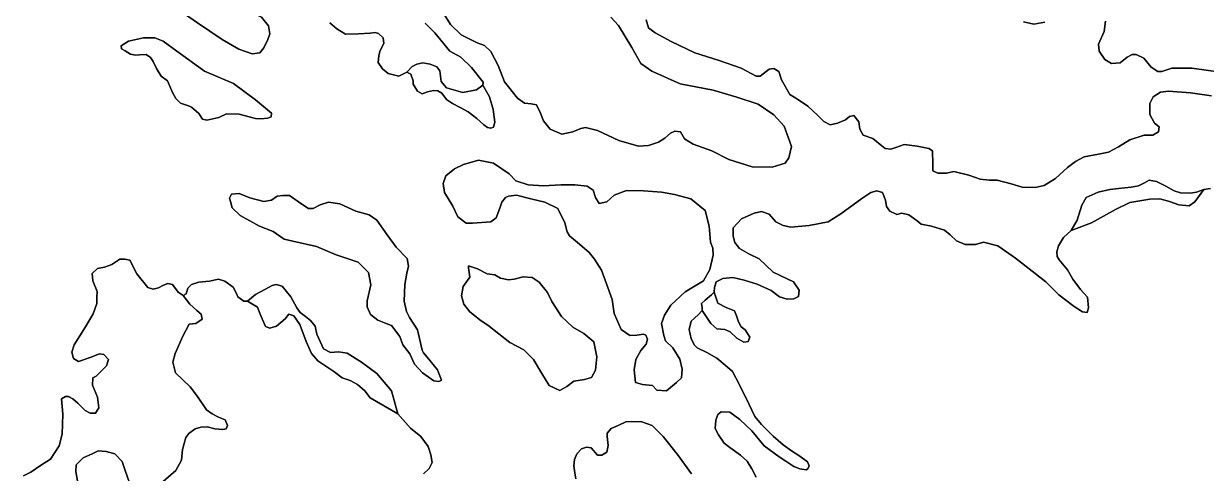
# Model space of a CAD drawing. Header units: inches. Extents: x 288635 to 1232953, y 676945 to 1655780.
# Drawn here: x 515355 to 542189, y 727833 to 738038 of the extents above; entities that cross this region are included whole.
import ezdxf

# ---------------------------------------------------------------- set-up
doc = ezdxf.new("R2010")
doc.units = ezdxf.units.IN
doc.header["$MEASUREMENT"] = 0

msp = doc.modelspace()

# ---------------------------------------------------------------- linework, layer by layer
at = {"color": 1}
for points in [[(520237.6206, 737457.044), (520537.3412, 737355.4438), (520715.1416, 737375.7639), (520801.5017, 737492.6041), (520898.0219, 737675.4845), (520938.662, 737807.5647), (520908.1819, 737985.3651), (520750.7016, 738183.4855), (520491.6211, 738315.5657), (520405.2609, 738483.2061), (520354.4608, 738716.8865), (520288.4207, 738899.7669), (520166.5005, 739036.9272), (519978.5401, 739128.3674), (519775.3397, 739143.6074), (519638.1794, 739067.4073), (519460.379, 738920.087), (519287.6587, 738889.6069), (519064.1383, 738884.5269), (518952.378, 738808.3267), (518612.0173, 738534.0062), (519297.8187, 738056.4852), (519856.6198, 737680.5645), (520237.6206, 737457.044)], [(520715.1416, 737375.7639), (520537.3412, 737355.4438), (520237.6206, 737457.044), (519856.6198, 737680.5645), (519297.8187, 738056.4852), (518612.0173, 738534.0062), (518952.378, 738808.3267), (519064.1383, 738884.5269), (519287.6587, 738889.6069), (519460.379, 738920.087), (519638.1794, 739067.4073), (519775.3397, 739143.6074), (519978.5401, 739128.3674), (520166.5005, 739036.9272), (520288.4207, 738899.7669), (520354.4608, 738716.8865), (520405.2609, 738483.2061), (520491.6211, 738315.5657), (520750.7016, 738183.4855), (520908.1819, 737985.3651), (520938.662, 737807.5647), (520898.0219, 737675.4845), (520801.5017, 737492.6041), (520715.1416, 737375.7639)], [(519412.7539, 735869.5409), (519509.2741, 735844.1408), (519783.5947, 735910.1809), (519956.315, 735991.4611), (520245.8756, 735986.3811), (520611.6363, 735884.7809), (520738.6366, 735879.7009), (520896.1169, 735894.9409), (520967.2371, 735925.421), (520977.3971, 736006.7011), (520616.7164, 736311.5017), (520113.7954, 736677.2625), (519458.474, 736956.663), (518833.6328, 737413.8639), (518518.6722, 737637.3844), (518330.7118, 737718.6646), (518071.6313, 737718.6646), (517736.3506, 737642.4644), (517563.6302, 737535.7842), (517573.7903, 737469.7441), (517660.1504, 737418.944), (517776.9907, 737342.7438), (517888.7509, 737322.4238), (517980.1911, 737332.5838), (518132.5914, 737337.6638), (518229.1116, 737271.6237), (518295.1517, 737175.1035), (518366.2719, 737022.7032), (518472.9521, 736844.9028), (518615.1924, 736738.2226), (518732.0326, 736474.0621), (518808.2327, 736341.9818), (518909.8329, 736230.2216), (519092.7133, 736174.3415), (519163.8335, 736138.7814), (519331.4738, 735996.5411), (519412.7539, 735869.5409)], [(518833.6328, 737413.8639), (519458.474, 736956.663), (520113.7954, 736677.2625), (520616.7164, 736311.5017), (520977.3971, 736006.7011), (520967.2371, 735925.421), (520896.1169, 735894.9409), (520738.6366, 735879.7009), (520611.6363, 735884.7809), (520245.8756, 735986.3811), (519956.315, 735991.4611), (519783.5947, 735910.1809), (519509.2741, 735844.1408), (519412.7539, 735869.5409), (519331.4738, 735996.5411), (519163.8335, 736138.7814), (519092.7133, 736174.3415), (518909.8329, 736230.2216), (518808.2327, 736341.9818), (518732.0326, 736474.0621), (518615.1924, 736738.2226), (518472.9521, 736844.9028), (518366.2719, 737022.7032), (518295.1517, 737175.1035), (518229.1116, 737271.6237), (518132.5914, 737337.6638), (517980.1911, 737332.5838), (517888.7509, 737322.4238), (517776.9907, 737342.7438), (517660.1504, 737418.944), (517573.7903, 737469.7441), (517563.6302, 737535.7842), (517736.3506, 737642.4644), (518071.6313, 737718.6646), (518330.7118, 737718.6646), (518518.6722, 737637.3844), (518833.6328, 737413.8639)], [(524945.9362, 736582.7416), (525316.7769, 736476.0614), (525631.7375, 736537.0215), (525773.9778, 736643.7017), (525921.2981, 736374.4612), (526007.6583, 736089.9806), (526048.2984, 735805.5), (526012.7383, 735688.6598), (525956.8582, 735668.3397), (525875.578, 735683.5798), (525794.2979, 735739.4599), (525636.8175, 735881.7002), (525443.7772, 736034.1005), (525255.8168, 736135.7007), (525083.0964, 736222.0608), (524951.0162, 736313.501), (524844.336, 736460.8213), (524752.8958, 736516.7014), (524656.3756, 736521.7814), (524514.1353, 736491.3014), (524397.2951, 736445.5813), (524290.6149, 736506.5414), (524194.0947, 736664.0217), (524189.0147, 736740.2219), (524139.2051, 736889.6506), (524046.7744, 736933.2623), (524168.6946, 737065.3425), (524275.3748, 737116.1426), (524412.5351, 737146.6227), (524575.0954, 737121.2226), (524727.4957, 737060.2625), (524798.6159, 736968.8223), (524829.0959, 736724.9819), (524945.9362, 736582.7416)], [(528136.7357, 734346.6379), (527857.3351, 734382.198), (527542.3745, 734377.118), (527146.1337, 734356.798), (526800.693, 734377.118), (526521.2925, 734473.6382), (526373.9722, 734631.1185), (526013.2914, 734869.879), (525678.0108, 734940.9991), (525337.6501, 734844.4789), (525129.3697, 734742.8787), (524931.2493, 734585.3984), (524875.3692, 734412.6781), (524905.8492, 734209.4777), (525093.8096, 733894.517), (525205.5698, 733655.7566), (525398.6102, 733513.5163), (525535.7705, 733513.5163), (525952.3313, 733543.9963), (526079.3316, 733630.3565), (526160.6117, 733853.8769), (526206.3318, 733985.9572), (526287.612, 734092.6374), (526353.6521, 734123.1175), (526536.5325, 734148.5175), (526861.6531, 734062.1574), (527176.6138, 733985.9572), (527476.3344, 733843.7169), (527633.8147, 733518.5963), (527684.6148, 733310.3159), (527740.4949, 733223.9557), (527969.0953, 733035.9953), (528187.5358, 732842.9549), (528304.376, 732690.5546), (528461.8563, 732441.6341), (528578.6966, 732131.7535), (528705.6968, 731776.1528), (528751.4169, 731461.1922), (528913.9772, 731095.4314), (529107.0176, 730958.2712), (529264.4979, 730968.4312), (529416.8982, 730988.7512), (529472.7784, 730968.4312), (529508.3384, 730876.991), (529477.8584, 730765.2308), (529355.9381, 730617.9105), (529244.1779, 730419.7901), (529208.6178, 730181.0296), (529239.0979, 729891.469), (529396.5782, 729845.7489), (529625.1787, 729825.4289), (529721.6989, 729718.7487), (529940.1393, 729708.5887), (530168.7397, 729891.469), (530280.5, 729998.1492), (530295.74, 730196.2696), (530244.9399, 730424.8701), (530087.4596, 730683.9506), (529919.8193, 730841.4309), (529879.1792, 730958.2712), (529828.3791, 731232.5917), (529894.4192, 731420.5521), (530041.7395, 731649.1525), (530366.8601, 731948.8731), (530783.421, 732202.8736), (530920.5813, 732461.9542), (531001.8614, 732781.9948), (530991.7014, 732944.5551), (530940.9013, 733076.6354), (530910.4212, 733442.3961), (530813.901, 733797.9968), (530488.7804, 734062.1574), (530123.0197, 734158.6776), (529828.3791, 734214.5577), (529421.9783, 734245.0377), (529030.8175, 734250.1177), (528751.4169, 734143.4375), (528583.7766, 733991.0372), (528411.0562, 733955.4772), (528329.7761, 734092.6374), (528273.896, 734255.1978), (528136.7357, 734346.6379)], [(526800.693, 734377.118), (527146.1337, 734356.798), (527542.3745, 734377.118), (527857.3351, 734382.198), (528136.7357, 734346.6379), (528273.896, 734255.1978), (528329.7761, 734092.6374), (528411.0562, 733955.4772), (528583.7766, 733991.0372), (528751.4169, 734143.4375), (529030.8175, 734250.1177), (529421.9783, 734245.0377), (529828.3791, 734214.5577), (530123.0197, 734158.6776), (530488.7804, 734062.1574), (530813.901, 733797.9968), (530910.4212, 733442.3961), (530940.9013, 733076.6354), (530991.7014, 732944.5551), (531001.8614, 732781.9948), (530920.5813, 732461.9542), (530783.421, 732202.8736), (530366.8601, 731948.8731), (530041.7395, 731649.1525), (529894.4192, 731420.5521), (529828.3791, 731232.5917), (529879.1792, 730958.2712), (529919.8193, 730841.4309), (530087.4596, 730683.9506), (530244.9399, 730424.8701), (530295.74, 730196.2696), (530280.5, 729998.1492), (530168.7397, 729891.469), (529940.1393, 729708.5887), (529721.6989, 729718.7487), (529625.1787, 729825.4289), (529396.5782, 729845.7489), (529239.0979, 729891.469), (529208.6178, 730181.0296), (529244.1779, 730419.7901), (529355.9381, 730617.9105), (529477.8584, 730765.2308), (529508.3384, 730876.991), (529472.7784, 730968.4312), (529416.8982, 730988.7512), (529264.4979, 730968.4312), (529107.0176, 730958.2712), (528913.9772, 731095.4314), (528751.4169, 731461.1922), (528705.6968, 731776.1528), (528578.6966, 732131.7535), (528461.8563, 732441.6341), (528304.376, 732690.5546), (528187.5358, 732842.9549), (527969.0953, 733035.9953), (527740.4949, 733223.9557), (527684.6148, 733310.3159), (527633.8147, 733518.5963), (527476.3344, 733843.7169), (527176.6138, 733985.9572), (526861.6531, 734062.1574), (526536.5325, 734148.5175), (526353.6521, 734123.1175), (526287.612, 734092.6374), (526206.3318, 733985.9572), (526160.6117, 733853.8769), (526079.3316, 733630.3565), (525952.3313, 733543.9963), (525535.7705, 733513.5163), (525398.6102, 733513.5163), (525205.5698, 733655.7566), (525093.8096, 733894.517), (524905.8492, 734209.4777), (524875.3692, 734412.6781), (524931.2493, 734585.3984), (525129.3697, 734742.8787), (525337.6501, 734844.4789), (525678.0108, 734940.9991), (526013.2914, 734869.879), (526373.9722, 734631.1185), (526521.2925, 734473.6382), (526800.693, 734377.118)], [(541601.387, 734199.9709), (541825.7541, 734187.2708), (541964.6677, 734213.7306), (542130.5547, 734271.9377), (541929.2118, 733994.7), (541802.2115, 733903.2598), (541563.451, 733928.6598), (541355.1706, 733999.78), (541131.6502, 734060.7401), (540908.1297, 734055.6601), (540450.9288, 733979.46), (540130.8882, 733821.9796), (539582.2471, 733517.179), (539124.882, 733340.6025), (539256.1156, 733577.6696), (539361.9491, 733916.337), (539459.316, 734089.904), (539734.4832, 734212.6709), (540001.1838, 734276.171), (540195.9175, 734293.1044), (540483.7847, 734326.9711), (540648.885, 734360.8378), (540724.5262, 734397.5123), (540788.5853, 734428.5713), (540890.1855, 734487.8381), (541055.2859, 734453.9714), (541271.1863, 734348.1378), (541457.4533, 734246.5376), (541601.387, 734199.9709)], [(524085.9541, 732535.4173), (524055.474, 732708.1376), (523806.5535, 732962.1382), (523603.3531, 733246.6187), (523369.6726, 733581.8994), (523196.9523, 733698.7396), (522892.1517, 733780.0198), (522526.391, 733947.6601), (522272.3904, 733988.3002), (522084.4301, 733927.3401), (521921.8697, 733846.0599), (521815.1895, 733840.9799), (521667.8692, 733937.5001), (521388.4687, 734135.6205), (521236.0684, 734135.6205), (521109.0681, 734125.4605), (520976.9879, 734028.9403), (520804.2675, 733998.4602), (520489.3069, 734084.8204), (520245.4664, 734186.4206), (520072.746, 734166.1006), (520021.9459, 734074.6604), (520047.346, 734003.5402), (520082.9061, 733861.2999), (520265.7864, 733683.4996), (520707.7473, 733439.6591), (521017.6279, 733317.7389), (521266.5484, 733150.0985), (521459.5888, 733099.2984), (521998.0699, 732982.4582), (522445.1108, 732794.4978), (522942.9518, 732626.8575), (523176.6323, 732388.097), (523232.5124, 732108.6964), (523151.2322, 731748.0157), (523151.2322, 731610.8554), (523222.3523, 731438.1351), (523389.9927, 731311.1348), (523577.9531, 731229.8547), (523699.8733, 731184.1346), (523887.8337, 730935.2141), (523958.9538, 730752.3337), (524116.4341, 730544.0533), (524223.1143, 730310.3728), (524400.9147, 730117.3325), (524659.9952, 729934.4521), (524776.8355, 729914.1321), (524832.7156, 729949.6921), (524741.2754, 730183.3726), (524512.6749, 730472.9332), (524426.3148, 730564.3734), (524395.8347, 730630.4135), (524334.8746, 730894.574), (524289.1545, 731087.6144), (524106.2741, 731367.015), (524040.234, 731504.1752), (523989.4339, 731737.8557), (523999.5939, 732118.8565), (524050.394, 732377.937), (524085.9541, 732535.4173)], [(520489.3069, 734084.8204), (520804.2675, 733998.4602), (520976.9879, 734028.9403), (521109.0681, 734125.4605), (521236.0684, 734135.6205), (521388.4687, 734135.6205), (521667.8692, 733937.5001), (521815.1895, 733840.9799), (521921.8697, 733846.0599), (522084.4301, 733927.3401), (522272.3904, 733988.3002), (522526.391, 733947.6601), (522892.1517, 733780.0198), (523196.9523, 733698.7396), (523369.6726, 733581.8994), (523603.3531, 733246.6187), (523806.5535, 732962.1382), (524055.474, 732708.1376), (524085.9541, 732535.4173), (524050.394, 732377.937), (523999.5939, 732118.8565), (523989.4339, 731737.8557), (524040.234, 731504.1752), (524106.2741, 731367.015), (524289.1545, 731087.6144), (524334.8746, 730894.574), (524395.8347, 730630.4135), (524426.3148, 730564.3734), (524512.6749, 730472.9332), (524741.2754, 730183.3726), (524832.7156, 729949.6921), (524776.8355, 729914.1321), (524659.9952, 729934.4521), (524400.9147, 730117.3325), (524223.1143, 730310.3728), (524116.4341, 730544.0533), (523958.9538, 730752.3337), (523887.8337, 730935.2141), (523699.8733, 731184.1346), (523577.9531, 731229.8547), (523389.9927, 731311.1348), (523222.3523, 731438.1351), (523151.2322, 731610.8554), (523151.2322, 731748.0157), (523232.5124, 732108.6964), (523176.6323, 732388.097), (522942.9518, 732626.8575), (522445.1108, 732794.4978), (521998.0699, 732982.4582), (521459.5888, 733099.2984), (521266.5484, 733150.0985), (521017.6279, 733317.7389), (520707.7473, 733439.6591), (520265.7864, 733683.4996), (520082.9061, 733861.2999), (520047.346, 734003.5402), (520021.9459, 734074.6604), (520072.746, 734166.1006), (520245.4664, 734186.4206), (520489.3069, 734084.8204)], [(526177.1641, 732263.1988), (526354.9645, 732227.6387), (526481.9647, 732237.7987), (526685.1651, 732293.6788), (526893.4455, 732273.3588), (527050.9258, 732171.7586), (527243.9662, 731938.0781), (527335.4064, 731734.8777), (527558.9269, 731394.517), (527812.9274, 731150.6765), (528061.8479, 731008.4363), (528290.4483, 730815.3959), (528361.5685, 730480.1152), (528331.0884, 730175.3146), (528239.6482, 730007.6743), (528077.0879, 729961.9542), (527838.3274, 729926.3941), (527680.8471, 729804.4738), (527518.2868, 729713.0337), (527274.4463, 729824.7939), (527111.886, 730099.1144), (526923.9256, 730419.1551), (526700.4051, 730632.5155), (526385.4445, 730805.2359), (525887.6035, 731196.3966), (525732.1208, 731291.1159), (525481.2027, 731496.1172), (525344.0424, 731673.9176), (525288.1623, 731861.878), (525323.7224, 732075.2384), (525476.1227, 732283.5188), (525445.6426, 732496.8792), (525450.7226, 732542.5993), (525648.843, 732476.5592), (525872.3635, 732359.719), (526045.0838, 732339.3989), (526177.1641, 732263.1988)], [(528290.4483, 730815.3959), (528061.8479, 731008.4363), (527812.9274, 731150.6765), (527558.9269, 731394.517), (527335.4064, 731734.8777), (527243.9662, 731938.0781), (527050.9258, 732171.7586), (526893.4455, 732273.3588), (526685.1651, 732293.6788), (526481.9647, 732237.7987), (526354.9645, 732227.6387), (526177.1641, 732263.1988), (526045.0838, 732339.3989), (525872.3635, 732359.719), (525648.843, 732476.5592), (525450.7226, 732542.5993), (525445.6426, 732496.8792), (525476.1227, 732283.5188), (525323.7224, 732075.2384), (525288.1623, 731861.878), (525344.0424, 731673.9176), (525481.2027, 731496.1172), (525732.1208, 731291.1159), (525887.6035, 731196.3966), (526385.4445, 730805.2359), (526700.4051, 730632.5155), (526923.9256, 730419.1551), (527111.886, 730099.1144), (527274.4463, 729824.7939), (527518.2868, 729713.0337), (527680.8471, 729804.4738), (527838.3274, 729926.3941), (528077.0879, 729961.9542), (528239.6482, 730007.6743), (528331.0884, 730175.3146), (528361.5685, 730480.1152), (528290.4483, 730815.3959)], [(521631.2145, 731482.7585), (521749.1779, 731391.0092), (521859.815, 731304.9582), (521971.5752, 731172.8779), (522007.1353, 730989.9976), (522154.4556, 730659.7969), (522317.0159, 730578.5167), (522494.8163, 730588.6768), (522692.9367, 730563.2767), (523023.1373, 730354.9963), (523368.578, 730100.9958), (523703.8587, 729704.755), (523841.019, 729181.5139), (523215.7157, 729550.0075), (523095.0654, 729708.7578), (522929.9651, 729848.4581), (522764.8648, 729937.3583), (522580.7144, 730000.8584), (522390.214, 730140.5587), (522028.2633, 730388.2092), (521888.563, 730553.3095), (521761.5628, 730826.36), (521621.8625, 731213.7108), (521482.1622, 731410.5612), (521367.862, 731442.3113), (521285.3118, 731340.7111), (521094.8114, 731169.2607), (520942.4111, 731124.8106), (520840.8109, 731162.9107), (520720.1607, 731448.6613), (520663.0106, 731607.4116), (520436.0575, 731740.8231), (520613.8578, 731893.2234), (520827.2183, 732004.9836), (520989.7786, 732096.4238), (521087.6534, 732117.7598), (521219.7337, 732082.1997), (521417.8541, 731838.3593), (521549.9344, 731589.4388), (521631.2145, 731482.7585)], [(531789.5115, 730827.483), (531698.0713, 730812.243), (531535.511, 730903.6831), (531383.1107, 731040.8434), (531261.1904, 731096.7235), (531083.3901, 731111.9635), (530946.2298, 731233.8838), (530751.3319, 731528.7322), (530747.0986, 731587.999), (530734.3986, 731685.3658), (530814.832, 731765.7993), (530962.999, 731880.0996), (531018.0325, 731943.5997), (531103.7101, 731696.1647), (531291.6705, 731599.6445), (531484.7109, 731523.4444), (531530.431, 731406.6041), (531576.1511, 731274.5239), (531637.1112, 731157.6836), (531728.5514, 731086.5635), (531830.1516, 730924.0032), (531789.5115, 730827.483)]]:
    msp.add_lwpolyline(points, close=True, dxfattribs=at)
for points in [[(528674.3856, 738181.3384), (528852.186, 737993.3781), (529151.9066, 737495.5371), (529360.187, 737129.7763), (529609.1075, 736962.136), (530249.1888, 736672.5754), (531001.0303, 736525.2551), (531539.5113, 736372.8548), (532022.1123, 736210.2945), (532372.633, 735971.534), (532606.3135, 735712.4535), (532779.0338, 735250.1726), (532718.0737, 734991.0921), (532631.7135, 734874.2518), (532337.0729, 734782.8116), (531884.952, 734787.8917), (531356.631, 734955.532), (530970.5502, 735148.5724), (530548.9094, 735306.0527), (530345.709, 735422.8929), (530254.2688, 735580.3732), (530127.2685, 735600.6933), (530030.7483, 735549.8932), (529903.7481, 735438.133), (529761.5078, 735346.6928), (529532.9073, 735275.5726), (529304.3069, 735260.3326), (528862.346, 735387.3329), (528374.665, 735610.8533), (528100.3445, 735681.9734), (527998.7443, 735656.5734), (527815.8639, 735585.4532), (527561.8634, 735529.5731), (527297.7029, 735641.3334), (527150.3826, 735834.3737), (527079.2624, 736007.0941), (526992.9023, 736195.0545), (526865.902, 736220.4545), (526718.5817, 736235.6945), (526561.1014, 736347.4548), (526261.3808, 736718.2955), (526119.1405, 737089.1363), (525951.5002, 737409.1769), (525814.3399, 737541.2572), (525646.6996, 737602.2173), (525280.9388, 737785.0976), (525042.1783, 738018.7781), (524711.9777, 738536.9392)], [(524711.9777, 738536.9392), (525042.1783, 738018.7781), (525280.9388, 737785.0976), (525646.6996, 737602.2173), (525814.3399, 737541.2572), (525951.5002, 737409.1769), (526119.1405, 737089.1363), (526261.3808, 736718.2955), (526561.1014, 736347.4548), (526718.5817, 736235.6945), (526865.902, 736220.4545), (526992.9023, 736195.0545), (527079.2624, 736007.0941), (527150.3826, 735834.3737), (527297.7029, 735641.3334), (527561.8634, 735529.5731), (527815.8639, 735585.4532), (527998.7443, 735656.5734), (528100.3445, 735681.9734), (528374.665, 735610.8533), (528862.346, 735387.3329), (529304.3069, 735260.3326), (529532.9073, 735275.5726), (529761.5078, 735346.6928), (529903.7481, 735438.133), (530030.7483, 735549.8932), (530127.2685, 735600.6933), (530254.2688, 735580.3732), (530345.709, 735422.8929), (530548.9094, 735306.0527), (530970.5502, 735148.5724), (531356.631, 734955.532), (531884.952, 734787.8917), (532337.0729, 734782.8116), (532631.7135, 734874.2518), (532718.0737, 734991.0921), (532779.0338, 735250.1726), (532606.3135, 735712.4535), (532372.633, 735971.534), (532022.1123, 736210.2945), (531539.5113, 736372.8548), (531001.0303, 736525.2551), (530249.1888, 736672.5754), (529609.1075, 736962.136), (529360.187, 737129.7763), (529151.9066, 737495.5371), (528852.186, 737993.3781), (528674.3856, 738181.3384)], [(524468.4152, 738050.8645), (524681.7756, 737827.3441), (525022.1363, 737415.8632), (525271.0568, 737278.703), (525514.8973, 737039.9425), (525784.1378, 736709.7418), (525773.9778, 736643.7017), (525631.7375, 736537.0215), (525316.7769, 736476.0614), (524945.9362, 736582.7416), (524829.0959, 736724.9819), (524798.6159, 736968.8223), (524727.4957, 737060.2625), (524575.0954, 737121.2226), (524412.5351, 737146.6227), (524275.3748, 737116.1426), (524168.6946, 737065.3425), (524046.7744, 736933.2623), (523868.974, 736846.9021), (523625.1335, 736907.8622), (523493.0533, 737009.4624), (523401.6131, 737156.7827), (523416.8531, 737314.263), (523447.3332, 737426.0233), (523528.6133, 737583.5036), (523508.2933, 737715.5838), (523406.6931, 737817.184), (523330.4929, 737837.5041), (523218.7327, 737822.264), (522954.5722, 737807.024), (522654.8516, 737801.944), (522456.7312, 737918.7842), (522304.3309, 738055.9445)], [(522304.3309, 738055.9445), (522456.7312, 737918.7842), (522654.8516, 737801.944), (522954.5722, 737807.024), (523218.7327, 737822.264), (523330.4929, 737837.5041), (523406.6931, 737817.184), (523508.2933, 737715.5838), (523528.6133, 737583.5036), (523447.3332, 737426.0233), (523416.8531, 737314.263), (523401.6131, 737156.7827), (523493.0533, 737009.4624), (523625.1335, 736907.8622), (523868.974, 736846.9021), (524046.7744, 736933.2623), (524139.2051, 736889.6506), (524189.0147, 736740.2219), (524194.0947, 736664.0217), (524290.6149, 736506.5414), (524397.2951, 736445.5813), (524514.1353, 736491.3014), (524656.3756, 736521.7814), (524752.8958, 736516.7014), (524844.336, 736460.8213), (524951.0162, 736313.501), (525083.0964, 736222.0608), (525255.8168, 736135.7007), (525443.7772, 736034.1005), (525636.8175, 735881.7002), (525794.2979, 735739.4599), (525875.578, 735683.5798), (525956.8582, 735668.3397), (526012.7383, 735688.6598), (526048.2984, 735805.5), (526007.6583, 736089.9806), (525921.2981, 736374.4612), (525773.9778, 736643.7017), (525784.1378, 736709.7418), (525514.8973, 737039.9425), (525271.0568, 737278.703), (525022.1363, 737415.8632), (524681.7756, 737827.3441), (524468.4152, 738050.8645)], [(542305.0501, 736399.9795), (541832.6092, 736466.0197), (541329.6882, 736506.6598), (541151.8878, 736481.2597), (540984.2475, 736379.6595), (540908.0474, 736222.1792), (540908.0474, 735978.3387), (541014.7276, 735780.2183), (541116.3278, 735693.8581), (541101.0877, 735582.0979), (540974.0875, 735505.8977), (540775.9671, 735505.8977), (540455.9264, 735404.2975), (540191.7659, 735241.7372), (539968.2455, 735124.897), (539744.725, 735074.0969), (539414.5244, 735013.1368), (539216.404, 734906.4565), (539038.6036, 734774.3763), (538764.2831, 734520.3758), (538510.2826, 734367.9755), (538302.0021, 734317.1754), (538012.4416, 734327.3354), (537763.5211, 734403.5355), (537443.4804, 734484.8157), (537270.7601, 734484.8157), (537057.3997, 734505.1357), (536803.3991, 734601.6559), (536457.9585, 734682.9361), (536290.3181, 734642.296), (536097.2777, 734647.376), (535980.4375, 734698.1761), (535980.4375, 734850.5764), (535975.3575, 735150.297), (535894.0773, 735206.1771), (535629.9168, 735256.9773), (535335.2762, 735292.5373), (535167.6359, 735231.5772), (535030.4756, 735185.8571), (534898.3953, 735206.1771), (534791.7151, 735292.5373), (534618.9948, 735434.7776), (534400.5543, 735505.8977), (534329.4342, 735643.058), (534304.0341, 735810.6984), (534187.1939, 735952.9386), (534095.7537, 735932.6186), (534004.3135, 735851.3384), (533816.3532, 735780.2183), (533653.7928, 735739.5782), (533506.4725, 735820.8584), (533364.2323, 735958.0187), (533145.7918, 736166.2991), (532937.5114, 736308.5394), (532739.391, 736430.4596), (532551.4306, 736760.6603), (532485.3905, 736953.7006), (532373.6303, 737019.7408), (532266.9501, 737004.5007), (532068.8297, 736847.0204), (531972.3095, 736847.0204), (531637.0288, 737024.8208), (531134.1078, 737202.6211), (530580.3867, 737375.3415), (530046.9856, 737634.422), (529686.3049, 737832.5424), (529528.8246, 737944.3026), (529478.0245, 738127.183)], [(529478.0245, 738127.183), (529528.8246, 737944.3026), (529686.3049, 737832.5424), (530046.9856, 737634.422), (530580.3867, 737375.3415), (531134.1078, 737202.6211), (531637.0288, 737024.8208), (531972.3095, 736847.0204), (532068.8297, 736847.0204), (532266.9501, 737004.5007), (532373.6303, 737019.7408), (532485.3905, 736953.7006), (532551.4306, 736760.6603), (532739.391, 736430.4596), (532937.5114, 736308.5394), (533145.7918, 736166.2991), (533364.2323, 735958.0187), (533506.4725, 735820.8584), (533653.7928, 735739.5782), (533816.3532, 735780.2183), (534004.3135, 735851.3384), (534095.7537, 735932.6186), (534187.1939, 735952.9386), (534304.0341, 735810.6984), (534329.4342, 735643.058), (534400.5543, 735505.8977), (534618.9948, 735434.7776), (534791.7151, 735292.5373), (534898.3953, 735206.1771), (535030.4756, 735185.8571), (535167.6359, 735231.5772), (535335.2762, 735292.5373), (535629.9168, 735256.9773), (535894.0773, 735206.1771), (535975.3575, 735150.297), (535980.4375, 734850.5764), (535980.4375, 734698.1761), (536097.2777, 734647.376), (536290.3181, 734642.296), (536457.9585, 734682.9361), (536803.3991, 734601.6559), (537057.3997, 734505.1357), (537270.7601, 734484.8157), (537443.4804, 734484.8157), (537763.5211, 734403.5355), (538012.4416, 734327.3354), (538302.0021, 734317.1754), (538510.2826, 734367.9755), (538764.2831, 734520.3758), (539038.6036, 734774.3763), (539216.404, 734906.4565), (539414.5244, 735013.1368), (539744.725, 735074.0969), (539968.2455, 735124.897), (540191.7659, 735241.7372), (540455.9264, 735404.2975), (540775.9671, 735505.8977), (540974.0875, 735505.8977), (541101.0877, 735582.0979), (541116.3278, 735693.8581), (541014.7276, 735780.2183), (540908.0474, 735978.3387), (540908.0474, 736222.1792), (540984.2475, 736379.6595), (541151.8878, 736481.2597), (541329.6882, 736506.6598), (541832.6092, 736466.0197), (542305.0501, 736399.9795)], [(538037.8416, 738076.3829), (538276.6021, 738025.5828), (538520.4426, 738071.3029)], [(538520.4426, 738071.3029), (538276.6021, 738025.5828), (538037.8416, 738076.3829)], [(539902.2053, 738096.7029), (539866.6453, 737857.9425), (539739.645, 737573.4619), (539754.885, 737415.9816), (539886.9653, 737222.9412), (540034.2856, 737136.581), (540232.406, 737146.741), (540394.9663, 737273.7413), (540506.7266, 737339.7814), (540598.1667, 737339.7814), (540770.8871, 737253.4212), (540938.5274, 737050.2208), (541090.9277, 736953.7006), (541177.2879, 736953.7006), (541405.8883, 737024.8208), (541863.0893, 737024.8208), (542508.2506, 736933.3806)], [(542508.2506, 736933.3806), (541863.0893, 737024.8208), (541405.8883, 737024.8208), (541177.2879, 736953.7006), (541090.9277, 736953.7006), (540938.5274, 737050.2208), (540770.8871, 737253.4212), (540598.1667, 737339.7814), (540506.7266, 737339.7814), (540394.9663, 737273.7413), (540232.406, 737146.741), (540034.2856, 737136.581), (539886.9653, 737222.9412), (539754.885, 737415.9816), (539739.645, 737573.4619), (539866.6453, 737857.9425), (539902.2053, 738096.7029)], [(542282.955, 734293.1044), (542130.5547, 734271.9377), (541964.6677, 734213.7306), (541825.7541, 734187.2708), (541601.387, 734199.9709), (541457.4533, 734246.5376), (541271.1863, 734348.1378), (541055.2859, 734453.9714), (540890.1855, 734487.8381), (540788.5853, 734428.5713), (540724.5262, 734397.5123), (540648.885, 734360.8378), (540483.7847, 734326.9711), (540195.9175, 734293.1044), (540001.1838, 734276.171), (539734.4832, 734212.6709), (539459.316, 734089.904), (539361.9491, 733916.337), (539256.1156, 733577.6696), (539124.882, 733340.6025), (538951.315, 733183.9688), (538837.0148, 732997.7018), (538794.6813, 732858.0015), (538803.148, 732752.168), (538849.7148, 732675.9678), (539040.2152, 732451.6007), (539162.9821, 732239.9336), (539336.5491, 732007.0998), (539493.1827, 731829.2995), (539514.3494, 731592.2323), (539484.7161, 731482.1654), (539378.8825, 731494.8655), (539192.6155, 731621.8657), (538845.4814, 731880.0996), (538549.1475, 732180.6668), (537859.1128, 732714.0679), (537456.9453, 732997.7018), (537135.2114, 733078.1353), (536948.9443, 733023.1018), (536716.1105, 733023.1018), (536521.3768, 733107.7687), (536377.4432, 733247.469), (536246.2096, 733353.3025), (535949.8757, 733442.2027), (535721.2752, 733484.5361), (535628.1417, 733564.9696), (535441.8746, 733700.4365), (535276.7743, 733738.5366), (535166.7074, 733708.9032), (535010.0738, 733780.87), (534929.6403, 733886.7036), (534912.7069, 734034.8705), (534840.7401, 734204.2042), (534713.7398, 734246.5376), (534578.2729, 734204.2042), (534370.8392, 734068.7373), (534171.8721, 733929.037), (533892.4715, 733721.6032), (533608.8376, 733543.8029), (533177.0368, 733459.136), (532762.1693, 733416.8026), (532584.3689, 733454.9027), (532423.5019, 733543.8029), (532266.8683, 733713.1366), (532093.3013, 733772.4033), (531928.2009, 733734.3033), (531644.567, 733607.303), (531452.9189, 733403.9777), (531454.0667, 733213.6022), (531487.9334, 733069.6686), (531593.7669, 732938.435), (531805.434, 732815.6681), (532042.5012, 732697.1345), (532190.6681, 732557.4342), (532360.0018, 732396.5673), (532520.8688, 732324.6004), (532821.4361, 732180.6668), (532952.6697, 731990.1664), (532931.5029, 731846.2328), (532829.9027, 731795.4327), (532677.5024, 731786.966), (532503.9354, 731837.7661), (532317.6684, 731981.6998), (532000.1678, 732125.6334), (531703.8338, 732218.7669), (531445.6, 732273.8003), (531216.9995, 732252.6336), (531064.5992, 732180.6668), (531026.4991, 732053.6666), (531018.0325, 731943.5997), (530962.999, 731880.0996), (530814.832, 731765.7993), (530734.3986, 731685.3658), (530747.0986, 731587.999), (530751.3319, 731528.7322), (530658.1984, 731431.3653), (530497.3314, 731283.1984), (530454.998, 731096.9313), (530501.5648, 730885.2642), (530577.7649, 730741.3306), (530637.0317, 730677.8305), (530857.4496, 730576.7275), (531083.7771, 730447.3975), (531268.0055, 730289.4874), (531439.3778, 730142.5969), (531596.8581, 729842.8763), (531810.2186, 729411.0754), (531944.0909, 729120.3295), (532096.4912, 728937.4491), (532360.6518, 728678.3686), (532584.1722, 728480.2482), (532778.3133, 728347.0141), (532968.5597, 728219.686), (533137.8933, 728096.9191), (533178.1101, 727999.5523), (533150.5934, 727933.9355), (533108.2599, 727912.7688), (532968.5597, 727936.0521), (532826.7427, 727988.9689), (532646.3046, 728108.6259), (532492.732, 728211.0077), (532157.4514, 728454.8482), (531872.9708, 728795.2089), (531603.7303, 729054.2894), (531375.1298, 729221.9297), (531182.0894, 729232.0897), (531105.8893, 729171.1296), (531060.1692, 729039.0494), (531044.9291, 728851.089), (531121.1293, 728708.8487), (531251.6871, 728520.1766), (531377.7404, 728419.7114), (531621.5808, 728241.9111), (531768.9011, 728109.8308), (531875.5814, 727937.1105), (531972.1016, 727744.0701)], [(531972.1016, 727744.0701), (531875.5814, 727937.1105), (531768.9011, 728109.8308), (531621.5808, 728241.9111), (531377.7404, 728419.7114), (531251.6871, 728520.1766), (531121.1293, 728708.8487), (531044.9291, 728851.089), (531060.1692, 729039.0494), (531105.8893, 729171.1296), (531182.0894, 729232.0897), (531375.1298, 729221.9297), (531603.7303, 729054.2894), (531872.9708, 728795.2089), (532157.4514, 728454.8482), (532492.732, 728211.0077), (532646.3046, 728108.6259), (532826.7427, 727988.9689), (532968.5597, 727936.0521), (533108.2599, 727912.7688), (533150.5934, 727933.9355), (533178.1101, 727999.5523), (533137.8933, 728096.9191), (532968.5597, 728219.686), (532778.3133, 728347.0141), (532584.1722, 728480.2482), (532360.6518, 728678.3686), (532096.4912, 728937.4491), (531944.0909, 729120.3295), (531810.2186, 729411.0754), (531596.8581, 729842.8763), (531439.3778, 730142.5969), (531268.0055, 730289.4874), (531083.7771, 730447.3975), (530857.4496, 730576.7275), (530637.0317, 730677.8305), (530577.7649, 730741.3306), (530501.5648, 730885.2642), (530454.998, 731096.9313), (530497.3314, 731283.1984), (530658.1984, 731431.3653), (530751.3319, 731528.7322), (530946.2298, 731233.8838), (531083.3901, 731111.9635), (531261.1904, 731096.7235), (531383.1107, 731040.8434), (531535.511, 730903.6831), (531698.0713, 730812.243), (531789.5115, 730827.483), (531830.1516, 730924.0032), (531728.5514, 731086.5635), (531637.1112, 731157.6836), (531576.1511, 731274.5239), (531530.431, 731406.6041), (531484.7109, 731523.4444), (531291.6705, 731599.6445), (531103.7101, 731696.1647), (531018.0325, 731943.5997), (531026.4991, 732053.6666), (531064.5992, 732180.6668), (531216.9995, 732252.6336), (531445.6, 732273.8003), (531703.8338, 732218.7669), (532000.1678, 732125.6334), (532317.6684, 731981.6998), (532503.9354, 731837.7661), (532677.5024, 731786.966), (532829.9027, 731795.4327), (532931.5029, 731846.2328), (532952.6697, 731990.1664), (532821.4361, 732180.6668), (532520.8688, 732324.6004), (532360.0018, 732396.5673), (532190.6681, 732557.4342), (532042.5012, 732697.1345), (531805.434, 732815.6681), (531593.7669, 732938.435), (531487.9334, 733069.6686), (531454.0667, 733213.6022), (531452.9189, 733403.9777), (531644.567, 733607.303), (531928.2009, 733734.3033), (532093.3013, 733772.4033), (532266.8683, 733713.1366), (532423.5019, 733543.8029), (532584.3689, 733454.9027), (532762.1693, 733416.8026), (533177.0368, 733459.136), (533608.8376, 733543.8029), (533892.4715, 733721.6032), (534171.8721, 733929.037), (534370.8392, 734068.7373), (534578.2729, 734204.2042), (534713.7398, 734246.5376), (534840.7401, 734204.2042), (534912.7069, 734034.8705), (534929.6403, 733886.7036), (535010.0738, 733780.87), (535166.7074, 733708.9032), (535276.7743, 733738.5366), (535441.8746, 733700.4365), (535628.1417, 733564.9696), (535721.2752, 733484.5361), (535949.8757, 733442.2027), (536246.2096, 733353.3025), (536377.4432, 733247.469), (536521.3768, 733107.7687), (536716.1105, 733023.1018), (536948.9443, 733023.1018), (537135.2114, 733078.1353), (537456.9453, 732997.7018), (537859.1128, 732714.0679), (538549.1475, 732180.6668), (538845.4814, 731880.0996), (539192.6155, 731621.8657), (539378.8825, 731494.8655), (539484.7161, 731482.1654), (539514.3494, 731592.2323), (539493.1827, 731829.2995), (539336.5491, 732007.0998), (539162.9821, 732239.9336), (539040.2152, 732451.6007), (538849.7148, 732675.9678), (538803.148, 732752.168), (538794.6813, 732858.0015), (538837.0148, 732997.7018), (538951.315, 733183.9688), (539124.882, 733340.6025), (539582.2471, 733517.179), (540130.8882, 733821.9796), (540450.9288, 733979.46), (540908.1297, 734055.6601), (541131.6502, 734060.7401), (541355.1706, 733999.78), (541563.451, 733928.6598), (541802.2115, 733903.2598), (541929.2118, 733994.7), (542130.5547, 734271.9377), (542282.955, 734293.1044)], [(524428.3694, 727818.8021), (524555.3697, 727940.7224), (524621.4098, 728077.8826), (524590.9298, 728255.683), (524529.9696, 728438.5634), (524367.4093, 728667.1638), (524133.7288, 728860.2042), (523841.019, 729181.5139), (523703.8587, 729704.755), (523368.578, 730100.9958), (523023.1373, 730354.9963), (522692.9367, 730563.2767), (522494.8163, 730588.6768), (522317.0159, 730578.5167), (522154.4556, 730659.7969), (522007.1353, 730989.9976), (521971.5752, 731172.8779), (521859.815, 731304.9582), (521749.1779, 731391.0092), (521631.2145, 731482.7585), (521549.9344, 731589.4388), (521417.8541, 731838.3593), (521219.7337, 732082.1997), (521087.6534, 732117.7598), (520989.7786, 732096.4238), (520827.2183, 732004.9836), (520613.8578, 731893.2234), (520436.0575, 731740.8231), (520349.6973, 731740.8231), (520217.617, 731837.3433), (520182.057, 731913.5434), (520105.8568, 732055.7837), (519922.9765, 732192.944), (519775.6562, 732238.6641), (519572.4558, 732192.944), (519328.6153, 732167.5439), (519166.0549, 732116.7438), (519079.6948, 732035.4636), (519039.0547, 731908.4634), (518973.0146, 731867.8233), (518861.2543, 731944.0235), (518734.2541, 732116.7438), (518622.4939, 732142.1439), (518531.0537, 732106.5838), (518414.2134, 732045.6237), (518292.2932, 732015.1436), (518170.3729, 732050.7037), (517921.4524, 732360.5843), (517762.3097, 732668.0059), (517647.6439, 732695.946), (517535.8836, 732695.946), (517358.0833, 732574.0257), (517185.3629, 732513.0656), (517032.9626, 732477.5055), (516905.9624, 732370.8253), (516921.2024, 732198.105), (517022.8026, 731959.3445), (517017.8108, 731827.0605), (517012.6426, 731690.1039), (516931.3624, 731451.3435), (516758.6421, 731156.7029), (516499.5616, 730750.3021), (516448.7615, 730582.6617), (516484.3215, 730435.3414), (516601.1618, 730369.3013), (516865.3223, 730460.7415), (517078.6827, 730547.1017), (517175.2029, 730526.7816), (517281.8831, 730415.0214), (517236.163, 730272.7811), (516997.4026, 730039.1006), (516921.2024, 729998.4606), (516916.1224, 729830.8202), (517027.8826, 729561.5797), (517058.3627, 729317.7392), (516982.1625, 729195.819), (516865.3223, 729200.899), (516753.5621, 729261.8591), (516585.9217, 729424.4194), (516469.0815, 729526.0196), (516372.5613, 729576.8197), (516306.5212, 729576.8197), (516215.081, 729526.0196), (516240.481, 729175.4989), (516230.321, 728718.298), (516164.2809, 728454.1375), (515966.1605, 728154.4169), (515737.56, 728012.1766), (515519.1196, 727859.7763), (515354.8405, 727777.6368)], [(515354.8405, 727777.6368), (515519.1196, 727859.7763), (515737.56, 728012.1766), (515966.1605, 728154.4169), (516164.2809, 728454.1375), (516230.321, 728718.298), (516240.481, 729175.4989), (516215.081, 729526.0196), (516306.5212, 729576.8197), (516372.5613, 729576.8197), (516469.0815, 729526.0196), (516585.9217, 729424.4194), (516753.5621, 729261.8591), (516865.3223, 729200.899), (516982.1625, 729195.819), (517058.3627, 729317.7392), (517027.8826, 729561.5797), (516916.1224, 729830.8202), (516921.2024, 729998.4606), (516997.4026, 730039.1006), (517236.163, 730272.7811), (517281.8831, 730415.0214), (517175.2029, 730526.7816), (517078.6827, 730547.1017), (516865.3223, 730460.7415), (516601.1618, 730369.3013), (516484.3215, 730435.3414), (516448.7615, 730582.6617), (516499.5616, 730750.3021), (516758.6421, 731156.7029), (516931.3624, 731451.3435), (517012.6426, 731690.1039), (517017.8108, 731827.0605), (517022.8026, 731959.3445), (516921.2024, 732198.105), (516905.9624, 732370.8253), (517032.9626, 732477.5055), (517185.3629, 732513.0656), (517358.0833, 732574.0257), (517535.8836, 732695.946), (517647.6439, 732695.946), (517762.3097, 732668.0059), (517921.4524, 732360.5843), (518170.3729, 732050.7037), (518170.3729, 732050.7037), (518292.2932, 732015.1436), (518414.2134, 732045.6237), (518531.0537, 732106.5838), (518622.4939, 732142.1439), (518734.2541, 732116.7438), (518861.2543, 731944.0235), (518973.0146, 731867.8233), (519128.6912, 731675.4578), (519287.4415, 731527.2908), (519382.6917, 731442.624), (519403.8584, 731331.4987), (519260.9831, 731230.9569), (519112.8161, 731215.0818), (518964.6492, 730945.2063), (518795.3155, 730553.6222), (518742.3987, 730357.8301), (518800.6072, 730114.413), (519130.3845, 729798.3234), (519295.4848, 729578.1897), (519502.9186, 729277.6224), (519629.9188, 729180.2555), (519778.0858, 729104.0554), (519926.2528, 729049.0219), (519977.0529, 728922.0217), (519951.6528, 728845.8215), (519875.4527, 728824.6548), (519689.1856, 728845.8215), (519519.8519, 728888.155), (519371.685, 728879.6883), (519244.6847, 728841.5882), (519104.9844, 728739.988), (519037.251, 728646.8545), (518961.0508, 728375.9206), (518935.6508, 728134.6201), (518804.4172, 727897.553), (518469.9832, 727605.4524)], [(518469.9832, 727605.4524), (518804.4172, 727897.553), (518935.6508, 728134.6201), (518961.0508, 728375.9206), (519037.251, 728646.8545), (519104.9844, 728739.988), (519244.6847, 728841.5882), (519371.685, 728879.6883), (519519.8519, 728888.155), (519689.1856, 728845.8215), (519875.4527, 728824.6548), (519951.6528, 728845.8215), (519977.0529, 728922.0217), (519926.2528, 729049.0219), (519778.0858, 729104.0554), (519629.9188, 729180.2555), (519502.9186, 729277.6224), (519295.4848, 729578.1897), (519130.3845, 729798.3234), (518800.6072, 730114.413), (518742.3987, 730357.8301), (518795.3155, 730553.6222), (518964.6492, 730945.2063), (519112.8161, 731215.0818), (519260.9831, 731230.9569), (519403.8584, 731331.4987), (519382.6917, 731442.624), (519287.4415, 731527.2908), (519128.6912, 731675.4578), (518973.0146, 731867.8233), (519039.0547, 731908.4634), (519079.6948, 732035.4636), (519166.0549, 732116.7438), (519328.6153, 732167.5439), (519572.4558, 732192.944), (519775.6562, 732238.6641), (519922.9765, 732192.944), (520105.8568, 732055.7837), (520182.057, 731913.5434), (520217.617, 731837.3433), (520349.6973, 731740.8231), (520436.0575, 731740.8231), (520663.0106, 731607.4116), (520720.1607, 731448.6613), (520840.8109, 731162.9107), (520942.4111, 731124.8106), (521094.8114, 731169.2607), (521285.3118, 731340.7111), (521367.862, 731442.3113), (521482.1622, 731410.5612), (521621.8625, 731213.7108), (521761.5628, 730826.36), (521888.563, 730553.3095), (522028.2633, 730388.2092), (522390.214, 730140.5587), (522580.7144, 730000.8584), (522764.8648, 729937.3583), (522929.9651, 729848.4581), (523095.0654, 729708.7578), (523215.7157, 729550.0075), (523841.019, 729181.5139), (524133.7288, 728860.2042), (524367.4093, 728667.1638), (524529.9696, 728438.5634), (524590.9298, 728255.683), (524621.4098, 728077.8826), (524555.3697, 727940.7224), (524428.3694, 727818.8021)], [(527883.3707, 727709.272), (527857.9707, 727846.4323), (527837.6506, 728003.9126), (527852.8906, 728146.1529), (527903.6907, 728273.1532), (528010.371, 728389.9934), (528127.2112, 728425.5535), (528233.8914, 728410.3134), (528371.0517, 728247.7531), (528472.6519, 728247.7531), (528584.4121, 728313.7932), (528619.9722, 728466.1935), (528594.5721, 728669.3939), (528594.5721, 728745.5941), (528686.0123, 728847.1943), (528843.4926, 728918.3144), (529021.293, 728999.5946), (529356.5737, 729009.7546), (529615.6542, 728918.3144), (529864.5747, 728669.3939), (530189.6953, 728262.9931), (530503.9786, 727820.2702)], [(530503.9786, 727820.2702), (530189.6953, 728262.9931), (529864.5747, 728669.3939), (529615.6542, 728918.3144), (529356.5737, 729009.7546), (529021.293, 728999.5946), (528843.4926, 728918.3144), (528686.0123, 728847.1943), (528594.5721, 728745.5941), (528594.5721, 728669.3939), (528619.9722, 728466.1935), (528584.4121, 728313.7932), (528472.6519, 728247.7531), (528371.0517, 728247.7531), (528233.8914, 728410.3134), (528127.2112, 728425.5535), (528010.371, 728389.9934), (527903.6907, 728273.1532), (527852.8906, 728146.1529), (527837.6506, 728003.9126), (527857.9707, 727846.4323), (527883.3707, 727709.272)], [(516580.5722, 727616.7413), (516538.2388, 727876.0335), (516548.8221, 728029.4921), (516702.2808, 728188.2424), (516908.6562, 728278.201), (517047.5803, 728342.0539), (517225.3807, 728329.3538), (517424.3478, 728278.5537), (517593.6814, 728104.9867), (517661.4149, 727897.553), (517758.7818, 727618.1524)], [(517758.7818, 727618.1524), (517661.4149, 727897.553), (517593.6814, 728104.9867), (517424.3478, 728278.5537), (517225.3807, 728329.3538), (517047.5803, 728342.0539), (516908.6562, 728278.201), (516702.2808, 728188.2424), (516548.8221, 728029.4921), (516538.2388, 727876.0335), (516580.5722, 727616.7413)]]:
    msp.add_lwpolyline(points, dxfattribs=at)

doc.saveas('drawing.dxf')
